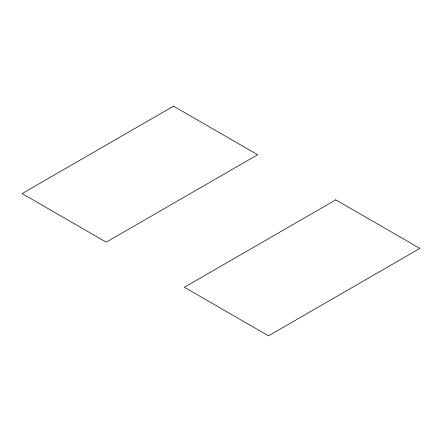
<?xml version="1.0" encoding="UTF-8"?>
<svg xmlns="http://www.w3.org/2000/svg" width="442" height="442" viewBox="0 0 442 442"><rect width="100%" height="100%" fill="white"/><g stroke="black" fill="none" stroke-linecap="round" stroke-linejoin="round"><path stroke-width="0.66" d="M173.518 106.168L22.1 193.585L106.218 242.15L257.636 154.733L173.518 106.168M335.782 199.85L184.364 287.267L268.482 335.832L419.9 248.415L335.782 199.85"/></g></svg>
